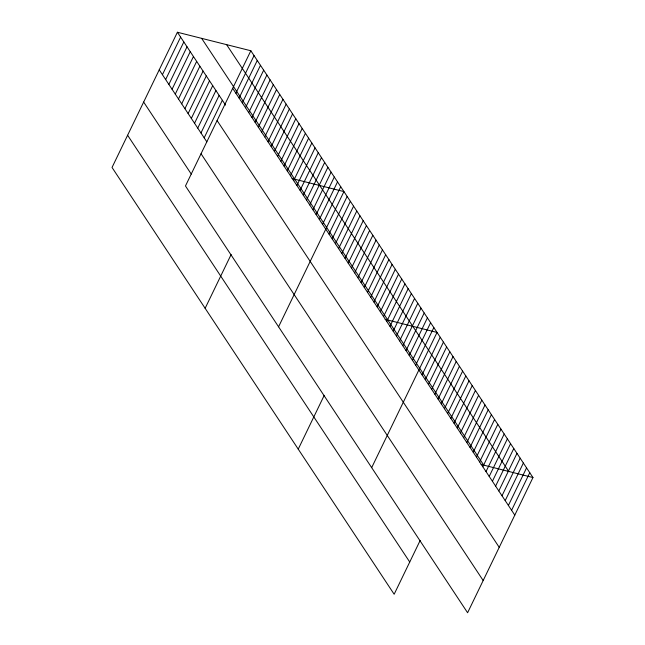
<?xml version="1.0" encoding="UTF-8"?>
<svg xmlns="http://www.w3.org/2000/svg" width="645" height="645" viewBox="0 0 645 645"><rect width="100%" height="100%" fill="white"/><g stroke="black" fill="none" stroke-linecap="round" stroke-linejoin="round"><path stroke-width="0.97" d="M250.841 50.753L185.47 185.97L467.601 612.75L532.963 477.542L250.841 50.753L177.399 32.25L112.037 167.458L394.159 594.247L420.169 540.454M162.435 74.691L180.608 37.104M165.644 79.553L183.817 41.965M168.861 84.406L187.026 46.819M172.07 89.26L190.243 51.673M175.279 94.122L193.452 56.534M178.488 98.975L196.66 61.388M181.697 103.837L199.869 66.242M184.913 108.691L203.078 71.103M188.122 113.544L206.295 75.957M191.331 118.406L209.504 80.819M194.54 123.26L212.713 85.672M197.749 128.113L215.922 90.526M200.966 132.975L219.131 95.387M204.175 137.828L222.348 100.241M235.877 93.203L254.049 55.615M239.085 98.056L257.258 60.469M242.294 102.918L260.467 65.322M245.511 107.771L263.676 70.184M248.72 112.625L266.893 75.038M251.929 117.487L270.102 79.899M255.138 122.34L273.311 84.753M258.347 127.194L276.52 89.607M261.564 132.056L279.728 94.468M264.772 136.909L282.945 99.322M267.981 141.763L286.154 104.176M271.19 146.625L289.363 109.037M274.399 151.478L292.572 113.891M277.616 156.332L295.781 118.745M205.134 308.302L231.144 254.509M280.825 161.194L298.99 123.606M284.034 166.047L302.207 128.46M287.243 170.909L305.416 133.313M290.452 175.763L308.624 138.175M293.668 180.616L311.833 143.029M296.877 185.478L315.042 147.89M300.086 190.331L318.259 152.744M303.295 195.185L321.468 157.598M306.504 200.047L324.677 162.459M309.713 204.9L327.886 167.313M312.93 209.754L331.095 172.167M316.139 214.616L334.312 177.028M319.348 219.469L337.52 181.882M322.556 224.323L340.729 186.736M278.575 326.805L343.938 191.597L292.04 178.52M328.982 234.038L347.147 196.451M332.191 238.892L350.364 201.305M335.4 243.754L353.573 206.166M338.609 248.607L356.782 211.02M341.818 253.469L359.991 215.873M345.035 258.322L363.2 220.735M348.244 263.176L366.416 225.589M351.452 268.038L369.625 230.45M354.661 272.891L372.834 235.304M357.87 277.745L376.043 240.158M361.087 282.607L379.252 245.019M364.296 287.46L382.461 249.873M367.505 292.314L385.678 254.727M370.714 297.176L388.887 259.588M298.24 449.138L324.242 395.345M373.923 302.029L392.096 264.442M377.14 306.883L395.304 269.296M380.348 311.745L398.513 274.157M383.557 316.598L401.73 279.011M386.766 321.46L404.939 283.865M389.975 326.314L408.148 288.726M393.184 331.167L411.357 293.58M396.401 336.029L414.566 298.442M399.61 340.882L417.783 303.295M402.819 345.736L420.991 308.149M406.028 350.598L424.2 313.01M409.236 355.451L427.409 317.864M412.453 360.305L430.618 322.718M415.662 365.167L433.835 327.579M371.681 467.641L437.044 332.433L385.146 319.356M422.072 374.858L440.237 337.271M425.265 379.695L443.438 342.108M428.465 384.533L446.638 346.945M431.658 389.37L449.831 351.783M434.859 394.208L453.032 356.62M438.06 399.045L456.225 361.458M441.253 403.883L459.425 366.287M444.453 408.712L462.618 371.125M447.646 413.55L465.819 375.962M450.847 418.387L469.02 380.8M454.04 423.225L472.213 385.637M457.24 428.062L475.413 390.475M460.441 432.9L478.606 395.312M463.634 437.737L481.807 400.15M466.835 442.575L485.008 404.987M470.028 447.412L488.2 409.825M473.228 452.25L491.401 414.662M476.429 457.087L494.594 419.5M479.622 461.925L497.795 424.337M482.823 466.754L500.988 429.167M486.016 471.592L504.188 434.004M489.216 476.429L507.389 438.842M492.409 481.267L510.582 443.679M495.61 486.104L513.783 448.517M498.811 490.942L516.976 453.354M502.004 495.779L520.176 458.192M505.204 500.617L523.377 463.029M508.397 505.454L526.57 467.867M511.598 510.292L529.771 472.704M481.065 464.465L532.963 477.542M226.605 44.65L508.728 471.431M201.635 38.353L483.758 465.142M232.668 88.341L514.799 515.129M177.399 32.25L225.556 105.095M217.091 120.559L499.222 547.339M159.226 69.837L206.852 141.876M201.047 153.752L483.178 580.532M143.65 102.055L191.275 174.094M127.605 135.248L409.736 562.029"/></g></svg>
